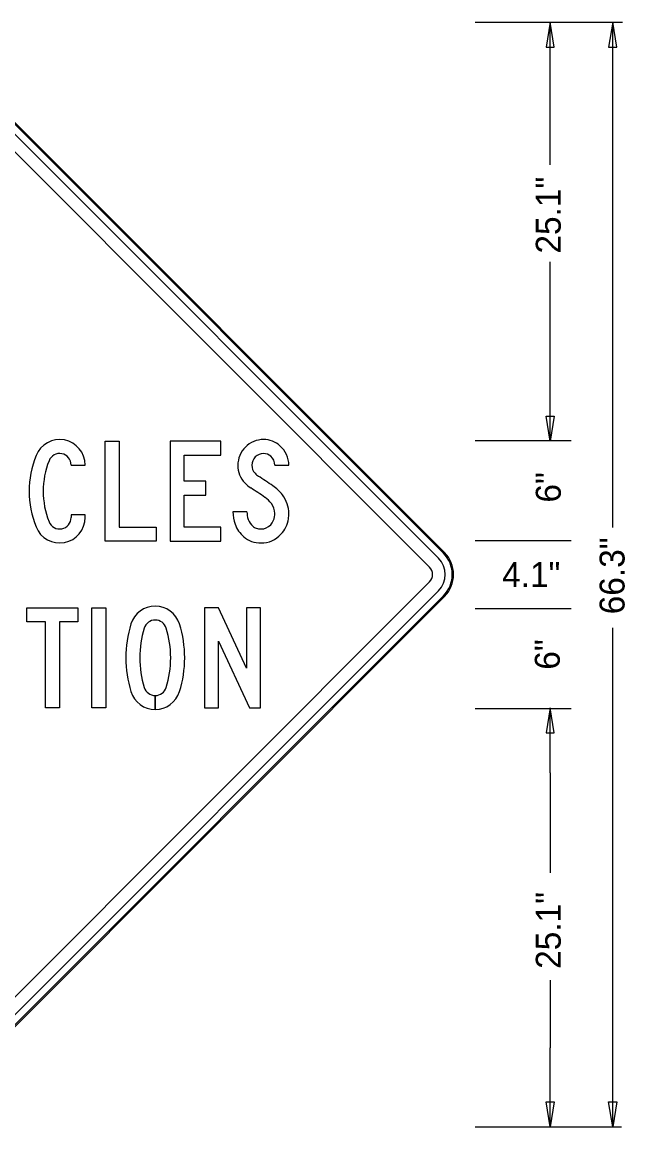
# Model space of a CAD drawing. Extents: x -20.6 to 69.9, y -0.7 to 50.5.
# Drawn here: x 59.94 to 62.96, y 15.47 to 20.99 of the extents above; entities that cross this region are included whole.
import ezdxf

# ---------------------------------------------------------------- set-up
doc = ezdxf.new("R2010")
doc.units = 0
for name, color, linetype in [('GSBWFILL', 7, 'Continuous'), ('GSCOLORFILL', 7, 'Continuous'), ('GSDIMS', 7, 'Continuous'), ('GSOUTLINE', 7, 'Continuous')]:
    doc.layers.add(name, color=color, linetype=linetype)

msp = doc.modelspace()

# ---------------------------------------------------------------- linework, layer by layer
at = {"layer": 'GSBWFILL'}
for p, q in [((62.0536, 18.3416), (59.4464, 20.9487)), ((62.024, 18.3119), (59.4168, 20.9191)), ((59.3726, 20.8749), (61.9798, 18.2678)), ((60.1851, 18.7787), (60.2551, 18.7787)), ((61.9798, 18.1941), (59.373, 15.5874)), ((59.4172, 15.5432), (62.024, 18.1499)), ((59.4464, 15.5131), (62.0536, 18.1203)), ((60.606, 17.5554), (60.606, 17.6254)), ((60.6061, 17.6254), (60.6061, 17.5554))]:
    msp.add_line(p, q, dxfattribs=at)
for points in [[(60.3551, 18.8975), (60.4251, 18.8975), (60.4251, 18.4675), (60.6101, 18.4675), (60.6101, 18.3975), (60.3551, 18.3975)], [(60.7501, 18.4675), (60.7501, 18.6275), (60.8596, 18.6275), (60.8596, 18.6975), (60.7501, 18.6975), (60.7501, 18.8275), (60.9351, 18.8275), (60.9351, 18.8975), (60.6801, 18.8975), (60.6801, 18.3975), (60.9351, 18.3975), (60.9351, 18.4675)], [(60.056, 17.9941), (59.9635, 17.9941), (59.9635, 18.0641), (60.2185, 18.0641), (60.2185, 17.9941), (60.126, 17.9941), (60.126, 17.5641), (60.056, 17.5641)], [(60.2885, 18.0641), (60.3585, 18.0641), (60.3585, 17.5641), (60.2885, 17.5641)], [(61.0785, 17.5641), (61.1335, 17.5641), (61.1335, 18.0641), (61.0635, 18.0641), (61.0635, 17.762), (60.9227, 18.0641), (60.8535, 18.0641), (60.8535, 17.5641), (60.9235, 17.5641), (60.9235, 17.8966)]]:
    msp.add_lwpolyline(points, close=True, dxfattribs=at)
for points in [[(61.2051, 18.7771), (61.2751, 18.7771)], [(60.2551, 18.5162), (60.2551, 18.53), (60.1851, 18.53), (60.1851, 18.5162)], [(61.0651, 18.5446), (60.9951, 18.5446)]]:
    msp.add_lwpolyline(points, dxfattribs=at)
for centre, radius, start, end in [((60.1276, 18.7787), 0.1275, 0, 158.4314), ((60.4596, 18.6475), 0.4845, 158.4314, 201.5686), ((60.4596, 18.6475), 0.4145, 158.4314, 201.5686), ((60.1276, 18.7787), 0.0575, 0, 158.4314), ((60.1276, 18.5162), 0.1275, 201.5686, 0), ((60.1276, 18.5162), 0.0575, 201.5686, 0), ((61.9429, 18.2309), 0.1146, 315, 45), ((61.9429, 18.2309), 0.1565, 315, 45), ((61.9429, 18.2309), 0.0521, 315, 45), ((60.606, 17.9454), 0.1275, 17.3283, 162.6717), ((61.0267, 17.8141), 0.5682, 162.6717, 197.3283), ((60.606, 17.9454), 0.0575, 17.3283, 162.6717), ((60.1854, 17.8141), 0.5682, 342.6717, 17.3283), ((61.0267, 17.8141), 0.4982, 162.6717, 197.3283), ((60.1854, 17.8141), 0.4982, 342.6717, 17.3283), ((60.606, 17.6829), 0.1275, 197.3283, 270), ((60.606, 17.6829), 0.0575, 197.3283, 270), ((60.606, 17.6829), 0.0575, 270.0249, 342.6717), ((60.606, 17.6829), 0.1275, 270.0112, 342.6717)]:
    msp.add_arc(centre, radius, start, end, dxfattribs=at)
for centre, major_axis, start_param, end_param in [((61.1485, 18.7774), (0, 0.1288), 6.283184, 7.853982), ((61.1485, 18.7818), (0, 0.1244), 5.561989, 6.283185), ((61.1444, 18.7771), (0, 0.1307), 4.712389, 5.561989), ((61.1485, 18.7774), (0, 0.0588), 6.283183, 7.853981), ((61.1485, 18.7818), (0, 0.0544), 5.561989, 6.283185), ((61.1444, 18.7771), (0, 0.0607), 4.712389, 5.561989), ((61.1488, 18.7774), (0, 0.1291), 1.570796, 2.321595), ((61.1488, 18.7774), (0, 0.0591), 1.570796, 2.321595), ((61.1701, 18.7972), (0, 0.1581), 2.321595, 2.56746), ((61.1701, 18.7972), (0, 0.0881), 2.321595, 2.56746), ((59.5239, 16.2523), (0, 2.9428), 5.679143, 5.709053), ((59.5239, 16.2523), (0, 2.8728), 5.679143, 5.709053), ((61.0731, 18.4971), (0, 0.2153), 5.373599, 5.679143), ((61.1228, 18.5358), (0, 0.1523), 4.712389, 5.373599), ((61.0731, 18.4971), (0, 0.1453), 5.373599, 5.679143), ((61.1228, 18.5358), (0, 0.0823), 4.712389, 5.373599), ((61.1795, 18.5446), (0, 0.1844), 1.570808, 1.909921), ((61.1795, 18.5446), (0, 0.1144), 1.570816, 1.909918), ((61.1264, 18.533), (0, 0.0785), 3.967076, 4.552917), ((61.1086, 18.5358), (0, 0.0965), 4.552917, 4.712389), ((61.1086, 18.5358), (0, 0.1665), 4.552917, 4.712389), ((61.1479, 18.5335), (0, 0.1509), 1.909925, 2.431476), ((61.1479, 18.5335), (0, 0.0809), 1.909925, 2.431476), ((61.1274, 18.5096), (0, 0.0495), 2.431476, 2.811358), ((61.1361, 18.535), (0, 0.0763), 2.811358, 3.141593), ((61.1361, 18.524), (0, 0.0653), 3.141593, 3.967076), ((61.1264, 18.533), (0, 0.1485), 3.967076, 4.552917), ((61.1274, 18.5096), (0, 0.1195), 2.431476, 2.811358), ((61.1361, 18.524), (0, 0.1353), 3.141593, 3.967076), ((61.1361, 18.535), (0, 0.1463), 2.811358, 3.141593)]:
    msp.add_ellipse(centre, major_axis=major_axis, ratio=0.999991, start_param=start_param, end_param=end_param, dxfattribs=at)
at = {"layer": 'GSCOLORFILL'}
for p, q in [((62.0536, 18.3416), (59.4464, 20.9487)), ((62.0536, 18.3416), (59.4464, 20.9487)), ((62.024, 18.3119), (59.4168, 20.9191)), ((59.442, 20.9443), (62.0492, 18.3371)), ((59.3726, 20.8749), (61.9798, 18.2678)), ((60.1851, 18.7787), (60.2551, 18.7787)), ((61.9798, 18.1941), (59.373, 15.5874)), ((59.4172, 15.5432), (62.024, 18.1499)), ((62.0492, 18.1247), (59.442, 15.5176)), ((59.4464, 15.5131), (62.0536, 18.1203)), ((59.4464, 15.5131), (62.0536, 18.1203)), ((60.606, 17.5554), (60.606, 17.6254)), ((60.6061, 17.6254), (60.6061, 17.5554))]:
    msp.add_line(p, q, dxfattribs=at)
for points in [[(60.3551, 18.8975), (60.4251, 18.8975), (60.4251, 18.4675), (60.6101, 18.4675), (60.6101, 18.3975), (60.3551, 18.3975)], [(60.7501, 18.4675), (60.7501, 18.6275), (60.8596, 18.6275), (60.8596, 18.6975), (60.7501, 18.6975), (60.7501, 18.8275), (60.9351, 18.8275), (60.9351, 18.8975), (60.6801, 18.8975), (60.6801, 18.3975), (60.9351, 18.3975), (60.9351, 18.4675)], [(60.056, 17.9941), (59.9635, 17.9941), (59.9635, 18.0641), (60.2185, 18.0641), (60.2185, 17.9941), (60.126, 17.9941), (60.126, 17.5641), (60.056, 17.5641)], [(60.2885, 18.0641), (60.3585, 18.0641), (60.3585, 17.5641), (60.2885, 17.5641)], [(61.0785, 17.5641), (61.1335, 17.5641), (61.1335, 18.0641), (61.0635, 18.0641), (61.0635, 17.762), (60.9227, 18.0641), (60.8535, 18.0641), (60.8535, 17.5641), (60.9235, 17.5641), (60.9235, 17.8966)]]:
    msp.add_lwpolyline(points, close=True, dxfattribs=at)
for points in [[(61.2051, 18.7771), (61.2751, 18.7771)], [(60.2551, 18.5162), (60.2551, 18.53), (60.1851, 18.53), (60.1851, 18.5162)], [(61.0651, 18.5446), (60.9951, 18.5446)]]:
    msp.add_lwpolyline(points, dxfattribs=at)
for centre, radius, start, end in [((60.1276, 18.7787), 0.1275, 0, 158.4314), ((60.4596, 18.6475), 0.4845, 158.4314, 201.5686), ((60.4596, 18.6475), 0.4145, 158.4314, 201.5686), ((60.1276, 18.7787), 0.0575, 0, 158.4314), ((60.1276, 18.5162), 0.1275, 201.5686, 0), ((60.1276, 18.5162), 0.0575, 201.5686, 0), ((61.9429, 18.2309), 0.1146, 315, 45), ((61.9429, 18.2309), 0.1502, 315, 45), ((61.9429, 18.2309), 0.1565, 315, 45), ((61.9429, 18.2309), 0.1565, 315, 45), ((61.9429, 18.2309), 0.0521, 315, 45), ((60.606, 17.9454), 0.1275, 17.3283, 162.6717), ((61.0267, 17.8141), 0.5682, 162.6717, 197.3283), ((60.606, 17.9454), 0.0575, 17.3283, 162.6717), ((60.1854, 17.8141), 0.5682, 342.6717, 17.3283), ((61.0267, 17.8141), 0.4982, 162.6717, 197.3283), ((60.1854, 17.8141), 0.4982, 342.6717, 17.3283), ((60.606, 17.6829), 0.1275, 197.3283, 270), ((60.606, 17.6829), 0.0575, 197.3283, 270), ((60.606, 17.6829), 0.0575, 270.0249, 342.6717), ((60.606, 17.6829), 0.1275, 270.0112, 342.6717)]:
    msp.add_arc(centre, radius, start, end, dxfattribs=at)
for centre, major_axis, start_param, end_param in [((61.1485, 18.7774), (0, 0.1288), 6.283184, 7.853982), ((61.1485, 18.7818), (0, 0.1244), 5.561989, 6.283185), ((61.1444, 18.7771), (0, 0.1307), 4.712389, 5.561989), ((61.1485, 18.7774), (0, 0.0588), 6.283183, 7.853981), ((61.1485, 18.7818), (0, 0.0544), 5.561989, 6.283185), ((61.1444, 18.7771), (0, 0.0607), 4.712389, 5.561989), ((61.1488, 18.7774), (0, 0.1291), 1.570796, 2.321595), ((61.1488, 18.7774), (0, 0.0591), 1.570796, 2.321595), ((61.1701, 18.7972), (0, 0.1581), 2.321595, 2.56746), ((61.1701, 18.7972), (0, 0.0881), 2.321595, 2.56746), ((59.5239, 16.2523), (0, 2.9428), 5.679143, 5.709053), ((59.5239, 16.2523), (0, 2.8728), 5.679143, 5.709053), ((61.0731, 18.4971), (0, 0.2153), 5.373599, 5.679143), ((61.1228, 18.5358), (0, 0.1523), 4.712389, 5.373599), ((61.0731, 18.4971), (0, 0.1453), 5.373599, 5.679143), ((61.1228, 18.5358), (0, 0.0823), 4.712389, 5.373599), ((61.1795, 18.5446), (0, 0.1844), 1.570808, 1.909921), ((61.1795, 18.5446), (0, 0.1144), 1.570816, 1.909918), ((61.1264, 18.533), (0, 0.0785), 3.967076, 4.552917), ((61.1086, 18.5358), (0, 0.0965), 4.552917, 4.712389), ((61.1086, 18.5358), (0, 0.1665), 4.552917, 4.712389), ((61.1479, 18.5335), (0, 0.1509), 1.909925, 2.431476), ((61.1479, 18.5335), (0, 0.0809), 1.909925, 2.431476), ((61.1274, 18.5096), (0, 0.0495), 2.431476, 2.811358), ((61.1361, 18.535), (0, 0.0763), 2.811358, 3.141593), ((61.1361, 18.524), (0, 0.0653), 3.141593, 3.967076), ((61.1264, 18.533), (0, 0.1485), 3.967076, 4.552917), ((61.1274, 18.5096), (0, 0.1195), 2.431476, 2.811358), ((61.1361, 18.524), (0, 0.1353), 3.141593, 3.967076), ((61.1361, 18.535), (0, 0.1463), 2.811358, 3.141593)]:
    msp.add_ellipse(centre, major_axis=major_axis, ratio=0.999991, start_param=start_param, end_param=end_param, dxfattribs=at)
at = {"layer": 'GSDIMS'}
for p, q in [((62.2084, 20.9946), (62.8334, 20.9946)), ((62.2084, 20.9946), (62.2084, 20.9946)), ((62.2084, 20.9946), (62.9449, 20.9946)), ((62.2084, 20.9946), (62.2084, 20.9946)), ((62.5834, 20.2806), (62.5834, 20.9946)), ((62.8969, 18.4657), (62.8969, 20.9946)), ((62.5834, 18.8975), (62.5834, 19.7955)), ((62.2084, 18.9016), (62.6894, 18.9016)), ((62.2084, 18.4016), (62.6894, 18.4016)), ((62.2084, 18.06), (62.6894, 18.06)), ((62.8969, 15.4673), (62.8969, 17.9649)), ((62.2084, 17.56), (62.6894, 17.56)), ((62.5834, 17.2379), (62.5834, 17.5641)), ((62.5834, 17.2379), (62.5834, 16.7379)), ((62.5834, 16.202), (62.5834, 15.8629)), ((62.5834, 15.4673), (62.5834, 15.8629)), ((62.2084, 15.4673), (62.8334, 15.4673)), ((62.2084, 15.4673), (62.2084, 15.4673)), ((62.2084, 15.4673), (62.9406, 15.4673)), ((62.2084, 15.4673), (62.2084, 15.4673))]:
    msp.add_line(p, q, dxfattribs=at)
for points in [[(62.5834, 20.9946), (62.5626, 20.8696), (62.6042, 20.8696)], [(62.5834, 20.9946), (62.5782, 20.9633), (62.5886, 20.9633)], [(62.8969, 20.9946), (62.8761, 20.8696), (62.9178, 20.8696)], [(62.8969, 20.9946), (62.8917, 20.9633), (62.9022, 20.9633)], [(62.5834, 18.8975), (62.5626, 19.0225), (62.6043, 19.0225)], [(62.5834, 17.5641), (62.5626, 17.4391), (62.6043, 17.4391)], [(62.5834, 15.4673), (62.5626, 15.5923), (62.6042, 15.5923)], [(62.8969, 15.4673), (62.8761, 15.5923), (62.9178, 15.5923)]]:
    msp.add_lwpolyline(points, close=True, dxfattribs=at)
at = {"layer": 'GSOUTLINE'}
for p, q in [((62.0536, 18.3416), (59.4464, 20.9487)), ((62.024, 18.3119), (59.4168, 20.9191)), ((61.9798, 18.2678), (59.3726, 20.8749)), ((60.1851, 18.7787), (60.2551, 18.7787)), ((59.3726, 15.5869), (61.9798, 18.1941)), ((59.4168, 15.5427), (62.024, 18.1499)), ((59.4464, 15.5131), (62.0536, 18.1203))]:
    msp.add_line(p, q, dxfattribs=at)
for points in [[(60.3551, 18.8975), (60.4251, 18.8975), (60.4251, 18.4675), (60.6101, 18.4675), (60.6101, 18.3975), (60.3551, 18.3975)], [(60.7501, 18.4675), (60.7501, 18.6275), (60.8596, 18.6275), (60.8596, 18.6975), (60.7501, 18.6975), (60.7501, 18.8275), (60.9351, 18.8275), (60.9351, 18.8975), (60.6801, 18.8975), (60.6801, 18.3975), (60.9351, 18.3975), (60.9351, 18.4675)], [(60.056, 17.9941), (59.9635, 17.9941), (59.9635, 18.0641), (60.2185, 18.0641), (60.2185, 17.9941), (60.126, 17.9941), (60.126, 17.5641), (60.056, 17.5641)], [(60.2885, 18.0641), (60.3585, 18.0641), (60.3585, 17.5641), (60.2885, 17.5641)], [(61.0785, 17.5641), (61.1335, 17.5641), (61.1335, 18.0641), (61.0635, 18.0641), (61.0635, 17.762), (60.9227, 18.0641), (60.8535, 18.0641), (60.8535, 17.5641), (60.9235, 17.5641), (60.9235, 17.8966)]]:
    msp.add_lwpolyline(points, close=True, dxfattribs=at)
for points in [[(61.2051, 18.7771), (61.2751, 18.7771)], [(60.2551, 18.5162), (60.2551, 18.53), (60.1851, 18.53), (60.1851, 18.5162)], [(61.0651, 18.5446), (60.9951, 18.5446)]]:
    msp.add_lwpolyline(points, dxfattribs=at)
for centre, radius, start, end in [((60.1276, 18.7787), 0.1275, 0, 158.4314), ((60.4596, 18.6475), 0.4845, 158.4314, 201.5686), ((60.4596, 18.6475), 0.4145, 158.4314, 201.5686), ((60.1276, 18.7787), 0.0575, 0, 158.4314), ((60.1276, 18.5162), 0.1275, 201.5686, 0), ((60.1276, 18.5162), 0.0575, 201.5686, 0), ((61.9429, 18.2309), 0.1146, 315, 45), ((61.9429, 18.2309), 0.1565, 315, 45), ((61.9429, 18.2309), 0.0521, 315, 45), ((60.606, 17.9454), 0.1275, 17.3283, 162.6717), ((61.0267, 17.8141), 0.5682, 162.6717, 197.3283), ((60.606, 17.9454), 0.0575, 17.3283, 162.6717), ((60.1854, 17.8141), 0.5682, 342.6717, 17.3283), ((61.0267, 17.8141), 0.4982, 162.6717, 197.3283), ((60.1854, 17.8141), 0.4982, 342.6717, 17.3283), ((60.606, 17.6829), 0.1275, 197.3283, 342.6717), ((60.606, 17.6829), 0.0575, 197.3283, 342.6717)]:
    msp.add_arc(centre, radius, start, end, dxfattribs=at)
for centre, major_axis, start_param, end_param in [((61.1485, 18.7774), (0, 0.1288), 6.283184, 7.853982), ((61.1485, 18.7818), (0, 0.1244), 5.561989, 6.283185), ((61.1444, 18.7771), (0, 0.1307), 4.712389, 5.561989), ((61.1485, 18.7774), (0, 0.0588), 6.283183, 7.853981), ((61.1485, 18.7818), (0, 0.0544), 5.561989, 6.283185), ((61.1444, 18.7771), (0, 0.0607), 4.712389, 5.561989), ((61.1488, 18.7774), (0, 0.1291), 1.570796, 2.321595), ((61.1488, 18.7774), (0, 0.0591), 1.570796, 2.321595), ((61.1701, 18.7972), (0, 0.1581), 2.321595, 2.56746), ((61.1701, 18.7972), (0, 0.0881), 2.321595, 2.56746), ((59.5239, 16.2523), (0, 2.9428), 5.679143, 5.709053), ((59.5239, 16.2523), (0, 2.8728), 5.679143, 5.709053), ((61.0731, 18.4971), (0, 0.2153), 5.373599, 5.679143), ((61.1228, 18.5358), (0, 0.1523), 4.712389, 5.373599), ((61.0731, 18.4971), (0, 0.1453), 5.373599, 5.679143), ((61.1228, 18.5358), (0, 0.0823), 4.712389, 5.373599), ((61.1795, 18.5446), (0, 0.1844), 1.570808, 1.909921), ((61.1795, 18.5446), (0, 0.1144), 1.570816, 1.909918), ((61.1264, 18.533), (0, 0.0785), 3.967076, 4.552917), ((61.1086, 18.5358), (0, 0.0965), 4.552917, 4.712389), ((61.1086, 18.5358), (0, 0.1665), 4.552917, 4.712389), ((61.1479, 18.5335), (0, 0.1509), 1.909925, 2.431476), ((61.1479, 18.5335), (0, 0.0809), 1.909925, 2.431476), ((61.1274, 18.5096), (0, 0.0495), 2.431476, 2.811358), ((61.1361, 18.535), (0, 0.0763), 2.811358, 3.141593), ((61.1361, 18.524), (0, 0.0653), 3.141593, 3.967076), ((61.1264, 18.533), (0, 0.1485), 3.967076, 4.552917), ((61.1274, 18.5096), (0, 0.1195), 2.431476, 2.811358), ((61.1361, 18.524), (0, 0.1353), 3.141593, 3.967076), ((61.1361, 18.535), (0, 0.1463), 2.811358, 3.141593)]:
    msp.add_ellipse(centre, major_axis=major_axis, ratio=0.999991, start_param=start_param, end_param=end_param, dxfattribs=at)

# ---------------------------------------------------------------- texts
at = {"layer": 'GSDIMS'}
for s, rotation, p in [('25.1"', 90, (62.6365, 19.8365)), ('6"', 90, (62.6365, 18.5907)), ('66.3"', 90, (62.956, 18.0319)), ('4.1"', 360, (62.3429, 18.1678)), ('6"', 90, (62.6316, 17.7546)), ('25.1"', 90, (62.6365, 16.258))]:
    msp.add_text(s, height=0.125, rotation=rotation, dxfattribs=at).set_placement(p)

doc.saveas('drawing.dxf')
